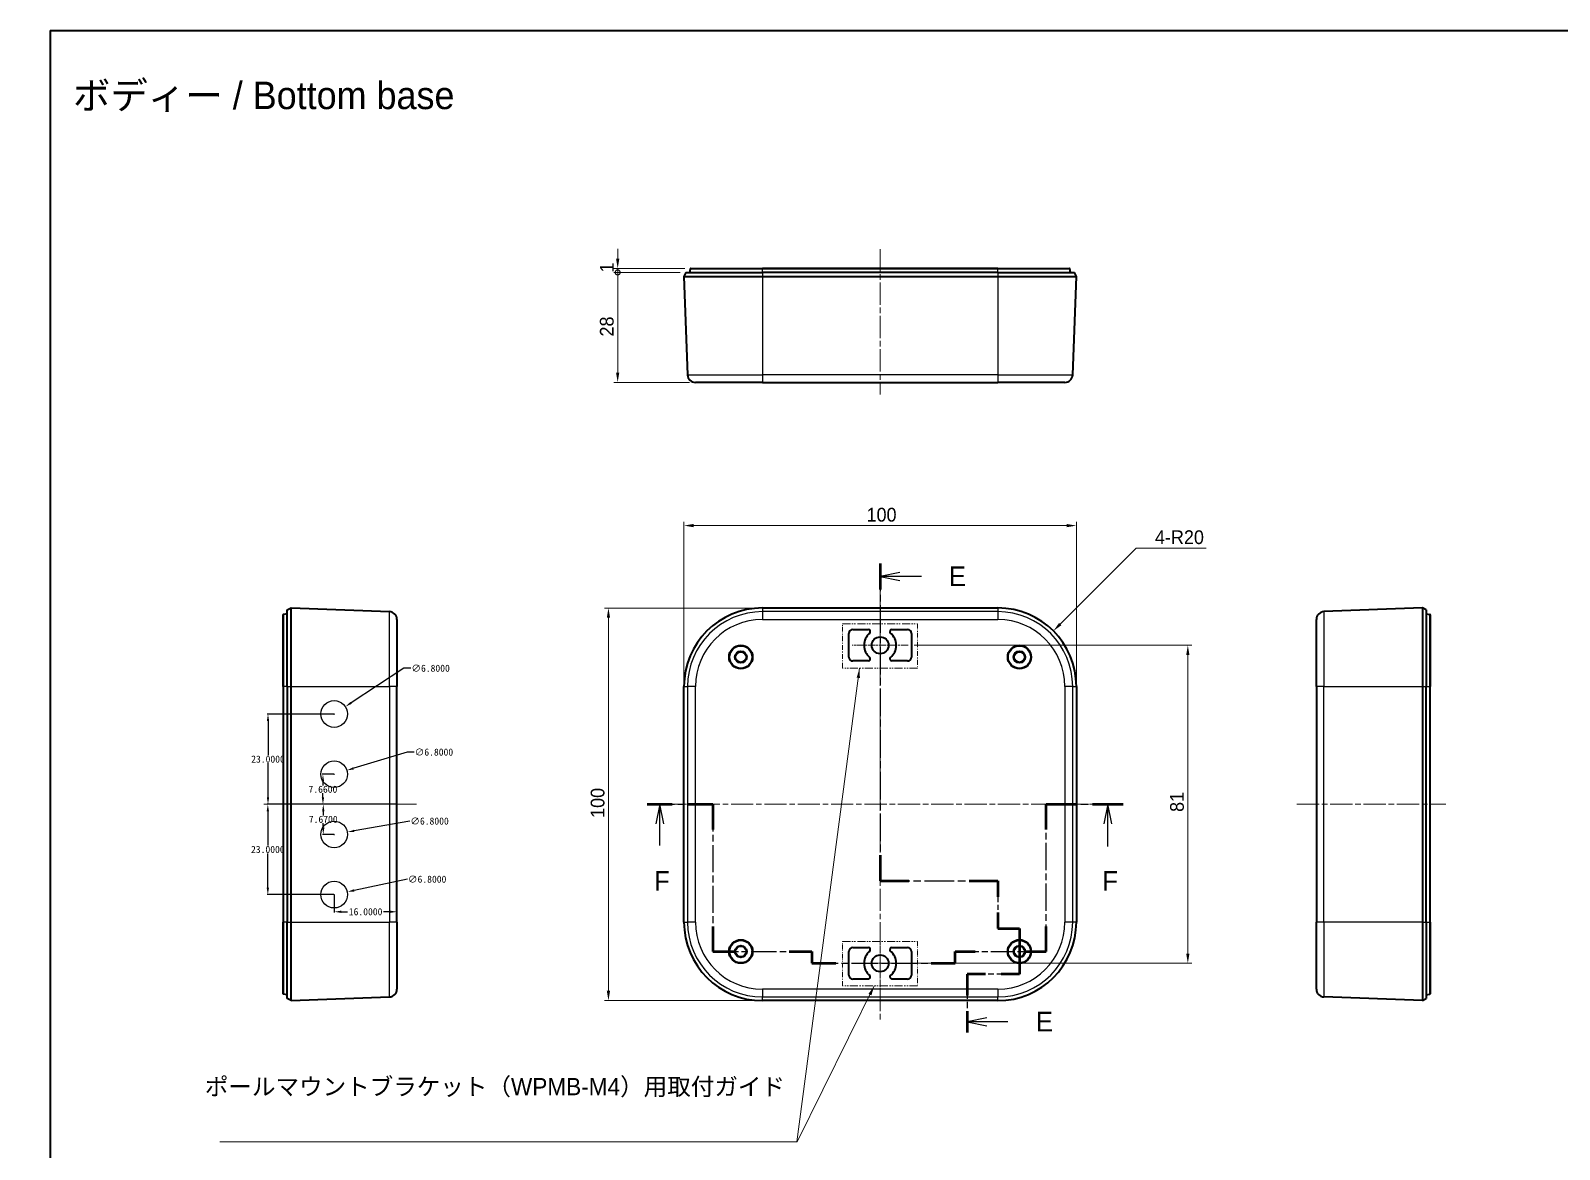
# Model space of a CAD drawing. Header units: millimetres. Extents: x -225 to 2542, y -269 to 293.
# Drawn here: x 1755.4 to 2145, y 7.7 to 292.7 of the extents above; entities that cross this region are included whole.
import ezdxf

# ---------------------------------------------------------------- set-up
doc = ezdxf.new("R2010")
doc.units = ezdxf.units.MM
doc.linetypes.add('CHAIN', pattern=[0.3543, 0.2362, -0.0295, 0.0591, -0.0295])
doc.linetypes.add('DASH_DOUBLE_DOT', pattern=[0.4398, 0.24, -0.06, 0.0098, -0.06, 0.01, -0.06])
doc.layers.get('Defpoints').update_dxf_attribs({"lineweight": 25})
for name, color, linetype, lineweight in [('Border (ISO)', 7, 'Continuous', 35), ('Center Mark (ISO)', 131, 'Continuous', 18), ('Centerline (ISO)', 131, 'Continuous', 18), ('Dimension (ISO)', 7, 'Continuous', 18), ('Section Line (ISO)', 7, 'CHAIN', 25), ('Sketch Geometry (ISO)', 7, 'Continuous', 18), ('Symbol (ISO)', 7, 'Continuous', 18), ('Visible (ISO)', 7, 'Continuous', 35), ('Visible Narrow (ISO)', 7, 'Continuous', 25)]:
    doc.layers.add(name, color=color, linetype=linetype, lineweight=lineweight)
doc.styles.add('Note Text (TK)', font='MS PGothic.ttf')
doc.dimstyles.new('Default - Method 1b (TK)', dxfattribs={"dimtxt": 2.5, "dimasz": 2.5, "dimexe": 1, "dimexo": 1.5, "dimgap": 1, "dimtad": 1, "dimtoh": 1, "dimrnd": 1e-08, "dimdsep": 46, "dimtxsty": 'Note Text (TK)', "dimcen": 0.09, "dimdle": 5, "dimclrd": 100, "dimclre": 100, "dimclrt": 7, "dimadec": 1, "dimazin": 1, "dimtfac": 1, "dimtmove": 0, "dimatfit": 3, "dimfxl": 1, "dimtolj": 1, "dimlwd": -1, "dimlwe": -1, "dimarcsym": 0})
doc.dimstyles.new('Default - Method 1b (TK)$7', dxfattribs={"dimtxt": 2.5, "dimasz": 2.5, "dimexe": 1, "dimexo": 1.5, "dimgap": 1, "dimtad": 1, "dimtoh": 1, "dimrnd": 1e-08, "dimdsep": 46, "dimtxsty": 'Note Text (TK)', "dimcen": 0.09, "dimdle": 5, "dimclrd": 100, "dimclre": 100, "dimclrt": 7, "dimadec": 1, "dimazin": 1, "dimtfac": 1, "dimtmove": 0, "dimatfit": 3, "dimfxl": 1, "dimtolj": 1, "dimlwd": -1, "dimlwe": -1, "dimarcsym": 0})
doc.dimstyles.get("Standard").update_dxf_attribs({"dimtxt": 0.18, "dimasz": 0.18, "dimexe": 0.18, "dimexo": 0.0625, "dimgap": 0.09, "dimtad": 0, "dimtih": 1, "dimtoh": 1, "dimdec": 4, "dimzin": 0, "dimdsep": 46, "dimtxsty": 'Standard', "dimcen": 0.09, "dimadec": 0, "dimazin": 0, "dimtfac": 1, "dimtdec": 4, "dimtofl": 0, "dimtmove": 0, "dimatfit": 3, "dimfxl": 1, "dimtolj": 1, "dimtzin": 0, "dimarcsym": 0})
doc.dimstyles.new('Standard$0', dxfattribs={"dimtxt": 0.18, "dimasz": 0.18, "dimexe": 0.18, "dimexo": 0.0625, "dimgap": 0.09, "dimtad": 0, "dimtih": 1, "dimtoh": 1, "dimdec": 4, "dimzin": 0, "dimdsep": 46, "dimtxsty": 'Standard', "dimcen": 0.09, "dimadec": 0, "dimazin": 0, "dimtfac": 1, "dimtdec": 4, "dimtofl": 0, "dimtmove": 0, "dimatfit": 3, "dimfxl": 1, "dimtolj": 1, "dimtzin": 0, "dimarcsym": 0})

# ---------------------------------------------------------------- blocks, each defined once
blk = doc.blocks.new('図面枠 tk図枠')
at = {"layer": 'Border (ISO)'}
for q in [(405.5, 289), (14.5, 8)]:
    blk.add_line((14.5, 289), q, dxfattribs=at)
blk = doc.blocks.new('2dTransSection4')
at = {"layer": 'Section Line (ISO)', "linetype": 'CHAIN', "ltscale": 14.971828}
blk.add_line((120.25, 221.14), (120.25, 180.71), dxfattribs=at)
at = {"layer": 'Section Line (ISO)', "linetype": 'Continuous', "lineweight": 50}
for p, q in [((120.25, 221.14), (120.25, 217.84)), ((120.25, 184.01), (120.25, 180.71)), ((120.25, 180.71), (123.92, 180.71)), ((131.59, 180.71), (135.25, 180.71)), ((135.25, 180.71), (135.25, 178.67)), ((135.25, 176.67), (135.25, 174.64)), ((135.25, 174.64), (138, 174.64)), ((138, 174.64), (138, 168.85)), ((133.66, 168.85), (131.33, 168.85)), ((131.33, 168.85), (131.33, 166.13)), ((138, 168.85), (135.66, 168.85)), ((131.33, 164.13), (131.33, 161.41))]:
    blk.add_line(p, q, dxfattribs=at)
at = {"layer": 'Section Line (ISO)', "linetype": 'Continuous'}
for p, q in [((122.75, 219.99), (120.25, 219.49)), ((122.75, 219.49), (120.25, 219.49)), ((120.25, 219.49), (122.75, 218.99)), ((125.52, 219.49), (122.75, 219.49)), ((133.83, 163.27), (131.33, 162.77)), ((133.83, 162.77), (131.33, 162.77)), ((131.33, 162.77), (133.83, 162.27)), ((136.51, 162.77), (133.83, 162.77))]:
    blk.add_line(p, q, dxfattribs=at)
at = {"layer": 'Section Line (ISO)', "linetype": 'CHAIN', "ltscale": 15.993979}
blk.add_line((120.25, 180.71), (135.25, 180.71), dxfattribs=at)
at = {"layer": 'Section Line (ISO)', "linetype": 'CHAIN', "ltscale": 11.388453}
blk.add_line((135.25, 180.71), (135.25, 174.64), dxfattribs=at)
at = {"layer": 'Section Line (ISO)', "linetype": 'CHAIN', "ltscale": 3.05572}
blk.add_line((135.25, 174.64), (138, 174.64), dxfattribs=at)
at = {"layer": 'Section Line (ISO)', "linetype": 'CHAIN', "ltscale": 6.431056}
blk.add_line((138, 174.64), (138, 168.85), dxfattribs=at)
at = {"layer": 'Section Line (ISO)', "linetype": 'CHAIN', "ltscale": 12.242434}
blk.add_line((138, 168.85), (131.33, 168.85), dxfattribs=at)
at = {"layer": 'Section Line (ISO)', "linetype": 'CHAIN', "ltscale": 13.326556}
blk.add_line((131.33, 168.85), (131.33, 161.41), dxfattribs=at)
at = {"layer": 'Section Line (ISO)', "char_height": 2.5, "attachment_point": 7, "style": 'Note Text (TK)'}
for insert in [(129.02, 218.26), (140.1, 161.54)]:
    blk.add_mtext('E', dxfattribs=dict(at, insert=insert))
blk = doc.blocks.new('2dTransSection5')
at = {"layer": 'Section Line (ISO)', "linetype": 'CHAIN', "ltscale": 14.654534}
blk.add_line((90.57, 190.47), (98.95, 190.47), dxfattribs=at)
at = {"layer": 'Section Line (ISO)', "linetype": 'Continuous', "lineweight": 50}
for p, q in [((90.57, 190.47), (93.76, 190.47)), ((95.76, 190.47), (98.95, 190.47)), ((98.95, 190.47), (98.95, 187.28)), ((141.4, 187.28), (141.4, 190.47)), ((141.4, 190.47), (145.31, 190.47)), ((147.31, 190.47), (151.22, 190.47)), ((98.95, 174.91), (98.95, 171.72)), ((141.4, 171.72), (141.4, 174.91)), ((98.95, 171.72), (101.82, 171.72)), ((108.68, 171.72), (111.54, 171.72)), ((111.54, 171.72), (111.54, 170.22)), ((129.82, 170.22), (129.82, 171.72)), ((129.82, 171.72), (132.35, 171.72)), ((138.87, 171.72), (141.4, 171.72)), ((111.54, 170.22), (114.61, 170.22)), ((126.75, 170.22), (129.82, 170.22))]:
    blk.add_line(p, q, dxfattribs=at)
at = {"layer": 'Section Line (ISO)', "linetype": 'Continuous'}
for p, q in [((92.17, 190.47), (91.67, 187.97)), ((92.17, 187.97), (92.17, 190.47)), ((92.67, 187.97), (92.17, 190.47)), ((149.27, 190.47), (148.77, 187.97)), ((149.27, 187.97), (149.27, 190.47)), ((149.77, 187.97), (149.27, 190.47)), ((92.17, 185.22), (92.17, 187.97)), ((149.27, 185.1), (149.27, 187.97))]:
    blk.add_line(p, q, dxfattribs=at)
at = {"layer": 'Section Line (ISO)', "linetype": 'CHAIN', "ltscale": 14.641546}
for p, q in [((98.95, 190.47), (98.95, 171.72)), ((141.4, 171.72), (141.4, 190.47))]:
    blk.add_line(p, q, dxfattribs=at)
at = {"layer": 'Section Line (ISO)', "linetype": 'CHAIN', "ltscale": 16.678524}
blk.add_line((141.4, 190.47), (151.22, 190.47), dxfattribs=at)
at = {"layer": 'Section Line (ISO)', "linetype": 'CHAIN', "ltscale": 13.722349}
blk.add_line((98.95, 171.72), (111.54, 171.72), dxfattribs=at)
at = {"layer": 'Section Line (ISO)', "linetype": 'CHAIN', "ltscale": 1.666711}
for p, q in [((111.54, 171.72), (111.54, 170.22)), ((129.82, 170.22), (129.82, 171.72))]:
    blk.add_line(p, q, dxfattribs=at)
at = {"layer": 'Section Line (ISO)', "linetype": 'CHAIN', "ltscale": 12.778747}
blk.add_line((129.82, 171.72), (141.4, 171.72), dxfattribs=at)
at = {"layer": 'Section Line (ISO)', "linetype": 'CHAIN', "ltscale": 14.309688}
blk.add_line((111.54, 170.22), (129.82, 170.22), dxfattribs=at)
at = {"layer": 'Section Line (ISO)', "char_height": 2.5, "attachment_point": 7, "style": 'Note Text (TK)'}
for insert in [(91.45, 179.47), (148.55, 179.47)]:
    blk.add_mtext('F', dxfattribs=dict(at, insert=insert))
blk = doc.blocks.new('*D70')
at = {"layer": 'Defpoints', "color": 0, "transparency": 16777216}
for p in [(1941.91, 145.63), (1902.67, 45.63), (1941.91, 45.63)]:
    blk.add_point(p, dxfattribs=at)
at = {"layer": 'Dimension (ISO)', "color": 100, "transparency": 16777216}
for p, q in [((1940.41, 145.63), (1901.67, 145.63)), ((1902.67, 143.13), (1902.67, 48.13)), ((1940.41, 45.63), (1901.67, 45.63))]:
    blk.add_line(p, q, dxfattribs=at)
for points in [[(1902.25, 143.13), (1903.09, 143.13), (1902.67, 145.63)], [(1902.25, 48.13), (1903.09, 48.13), (1902.67, 45.63)]]:
    blk.add_solid(points, dxfattribs=at)
at = {"layer": 'Dimension (ISO)', "color": 7, "transparency": 16777216, "insert": (1899.92, 92.17), "char_height": 3.5, "attachment_point": 4, "rotation": 90, "style": 'Note Text (TK)'}
blk.add_mtext('\\A1;100', dxfattribs=at)
blk = doc.blocks.new('_DotSmall')
at = {"color": 0, "linetype": 'ByBlock', "const_width": 0.5}
blk.add_lwpolyline([(-0.0625, 0, 1), (0.0625, 0, 1)], format="xyb", close=True, dxfattribs=at)
blk = doc.blocks.new('*D71')
at = {"layer": 'Defpoints', "color": 0, "transparency": 16777216}
for p in [(1905.02, 231.1), (1922.41, 231.1), (1924.83, 203.1)]:
    blk.add_point(p, dxfattribs=at)
at = {"layer": 'Dimension (ISO)', "color": 100, "transparency": 16777216}
for p, q in [((1920.91, 231.1), (1904.02, 231.1)), ((1905.02, 205.6), (1905.02, 231.1)), ((1923.33, 203.1), (1904.02, 203.1))]:
    blk.add_line(p, q, dxfattribs=at)
blk.add_solid([(1904.61, 205.6), (1905.44, 205.6), (1905.02, 203.1)], dxfattribs=at)
at = {"layer": 'Dimension (ISO)', "color": 100, "transparency": 16777216, "xscale": 2.5, "yscale": 2.5, "zscale": 2.5, "rotation": 90}
blk.add_blockref('_DotSmall', (1905.02, 231.1), dxfattribs=at)
at = {"layer": 'Dimension (ISO)', "color": 7, "transparency": 16777216, "insert": (1902.27, 214.78), "char_height": 3.5, "attachment_point": 4, "rotation": 90, "style": 'Note Text (TK)'}
blk.add_mtext('\\A1;28', dxfattribs=at)
blk = doc.blocks.new('*D72')
at = {"layer": 'Defpoints', "color": 0, "transparency": 16777216}
for p in [(1905.02, 232.1), (1922.41, 231.1), (1923.67, 232.1)]:
    blk.add_point(p, dxfattribs=at)
at = {"layer": 'Dimension (ISO)', "color": 100, "transparency": 16777216}
for p, q in [((1905.02, 234.6), (1905.02, 237.1)), ((1922.17, 232.1), (1904.02, 232.1)), ((1920.91, 231.1), (1904.02, 231.1)), ((1905.02, 231.1), (1905.02, 232.1)), ((1905.02, 231.1), (1905.02, 228.6))]:
    blk.add_line(p, q, dxfattribs=at)
blk.add_solid([(1904.61, 234.6), (1905.44, 234.6), (1905.02, 232.1)], dxfattribs=at)
at = {"layer": 'Dimension (ISO)', "color": 100, "transparency": 16777216, "xscale": 2.5, "yscale": 2.5, "zscale": 2.5, "rotation": 90}
blk.add_blockref('_DotSmall', (1905.02, 231.1), dxfattribs=at)
at = {"layer": 'Dimension (ISO)', "color": 7, "transparency": 16777216, "insert": (1902.27, 231.07), "char_height": 3.5, "attachment_point": 4, "rotation": 90, "style": 'Note Text (TK)'}
blk.add_mtext('\\A1;1', dxfattribs=at)
blk = doc.blocks.new('*D75')
at = {"layer": 'Defpoints', "color": 0, "transparency": 16777216}
for p in [(1979.06, 136.13), (1979.06, 55.13), (2050.32, 55.13)]:
    blk.add_point(p, dxfattribs=at)
at = {"layer": 'Dimension (ISO)', "color": 100, "transparency": 16777216}
for p, q in [((1980.56, 136.13), (2051.32, 136.13)), ((2050.32, 133.63), (2050.32, 57.63)), ((1980.56, 55.13), (2051.32, 55.13))]:
    blk.add_line(p, q, dxfattribs=at)
for points in [[(2049.91, 133.63), (2050.74, 133.63), (2050.32, 136.13)], [(2049.91, 57.63), (2050.74, 57.63), (2050.32, 55.13)]]:
    blk.add_solid(points, dxfattribs=at)
at = {"layer": 'Dimension (ISO)', "color": 7, "transparency": 16777216, "insert": (2047.57, 93.69), "char_height": 3.5, "attachment_point": 4, "rotation": 90, "style": 'Note Text (TK)'}
blk.add_mtext('\\A1;81', dxfattribs=at)
blk = doc.blocks.new('*D76')
at = {"layer": 'Defpoints', "color": 0, "transparency": 16777216}
for p in [(2021.91, 166.62), (1921.91, 125.63), (2021.91, 125.63)]:
    blk.add_point(p, dxfattribs=at)
at = {"layer": 'Dimension (ISO)', "color": 100, "transparency": 16777216}
for p, q in [((1921.91, 127.13), (1921.91, 167.62)), ((2021.91, 127.13), (2021.91, 167.62)), ((1924.41, 166.62), (2019.41, 166.62))]:
    blk.add_line(p, q, dxfattribs=at)
for points in [[(1924.41, 167.04), (1924.41, 166.2), (1921.91, 166.62)], [(2019.41, 167.04), (2019.41, 166.2), (2021.91, 166.62)]]:
    blk.add_solid(points, dxfattribs=at)
at = {"layer": 'Dimension (ISO)', "color": 7, "transparency": 16777216, "insert": (1968.45, 169.37), "char_height": 3.5, "attachment_point": 4, "style": 'Note Text (TK)'}
blk.add_mtext('\\A1;100', dxfattribs=at)
blk = doc.blocks.new('*D106')
at = {"layer": 'Defpoints', "color": 0, "transparency": 16777216}
for p in [(2016.05, 139.78), (2001.91, 125.63)]:
    blk.add_point(p, dxfattribs=at)
at = {"layer": 'Dimension (ISO)', "color": 100, "transparency": 16777216}
for p, q in [((2037.16, 160.89), (2017.82, 141.54)), ((2054.96, 160.89), (2037.16, 160.89))]:
    blk.add_line(p, q, dxfattribs=at)
blk.add_solid([(2017.52, 141.84), (2018.11, 141.25), (2016.05, 139.78)], dxfattribs=at)
at = {"layer": 'Dimension (ISO)', "color": 7, "transparency": 16777216, "insert": (2041.95, 163.64), "char_height": 3.5, "attachment_point": 4, "style": 'Note Text (TK)'}
blk.add_mtext('\\A1;4-R20', dxfattribs=at)
blk = doc.blocks.new('*D124')
at = {"color": 0, "linetype": 'ByBlock', "lineweight": -2, "transparency": 16777216}
for p, q in [((1850.51, 130.28), (1837.12, 121.49)), ((1852.31, 130.28), (1850.51, 130.28)), ((1225.57, 81.18), (1230.27, 81.18)), ((1230.09, 79.38), (1230.09, 78.42)), ((1230.09, 75.48), (1230.09, 76.44)), ((1225.57, 73.68), (1230.27, 73.68))]:
    blk.add_line(p, q, dxfattribs=at)
at = {"color": 0, "lineweight": -2, "transparency": 16777216}
for p, q in [((1832.69, 118.63), (1832.87, 118.63)), ((1832.78, 118.54), (1832.78, 118.72))]:
    blk.add_line(p, q, dxfattribs=at)
at = {"color": 0, "transparency": 16777216}
for points in [[(1836.96, 121.74), (1837.29, 121.24), (1835.62, 120.5)], [(1229.79, 79.38), (1230.39, 79.38), (1230.09, 81.18)], [(1229.79, 75.48), (1230.39, 75.48), (1230.09, 73.68)]]:
    blk.add_solid(points, dxfattribs=at)
at = {"layer": 'Defpoints', "color": 0, "transparency": 16777216}
for p in [(1835.62, 120.5), (1829.93, 116.77), (1225.51, 81.18), (1225.51, 73.68), (1230.09, 73.68)]:
    blk.add_point(p, dxfattribs=at)
at = {"color": 0, "transparency": 16777216, "char_height": 1.8, "attachment_point": 5}
for s, insert in [('\\A1;∅6.8000', (1857.35, 130.28)), ('\\A1;7.5000', (1230.09, 77.43))]:
    blk.add_mtext(s, dxfattribs=dict(at, insert=insert))
blk = doc.blocks.new('*D125')
at = {"color": 0, "linetype": 'ByBlock', "lineweight": -2, "transparency": 16777216}
for p, q in [((1851.36, 108.92), (1837.75, 104.8)), ((1853.16, 108.92), (1851.36, 108.92)), ((1200.51, 77.37), (1200.51, 70.74)), ((1218.01, 77.37), (1218.01, 70.74)), ((1202.31, 70.92), (1204.52, 70.92)), ((1216.21, 70.92), (1214, 70.92))]:
    blk.add_line(p, q, dxfattribs=at)
at = {"color": 0, "lineweight": -2, "transparency": 16777216}
for p, q in [((1832.69, 103.29), (1832.87, 103.29)), ((1832.78, 103.2), (1832.78, 103.38))]:
    blk.add_line(p, q, dxfattribs=at)
at = {"color": 0, "transparency": 16777216}
for points in [[(1837.67, 105.09), (1837.84, 104.52), (1836.03, 104.28)], [(1202.31, 71.22), (1202.31, 70.62), (1200.51, 70.92)], [(1216.21, 71.22), (1216.21, 70.62), (1218.01, 70.92)]]:
    blk.add_solid(points, dxfattribs=at)
at = {"layer": 'Defpoints', "color": 0, "transparency": 16777216}
for p in [(1829.52, 102.31), (1836.03, 104.28), (1200.51, 77.43), (1218.01, 77.43), (1200.51, 70.92)]:
    blk.add_point(p, dxfattribs=at)
at = {"color": 0, "transparency": 16777216, "char_height": 1.8, "attachment_point": 5}
for s, insert in [('\\A1;∅6.8000', (1858.2, 108.92)), ('\\A1;17.5000', (1209.26, 70.92))]:
    blk.add_mtext(s, dxfattribs=dict(at, insert=insert))
blk = doc.blocks.new('*D126')
at = {"color": 0, "linetype": 'ByBlock', "lineweight": -2, "transparency": 16777216}
blk.add_line((1852.04, 91.35), (1837.9, 88.86), dxfattribs=at)
at = {"color": 0, "lineweight": -2, "transparency": 16777216}
for p, q in [((1832.69, 87.96), (1832.87, 87.96)), ((1832.78, 87.87), (1832.78, 88.05))]:
    blk.add_line(p, q, dxfattribs=at)
at = {"color": 0, "transparency": 16777216}
blk.add_solid([(1837.85, 89.16), (1837.95, 88.57), (1836.13, 88.55)], dxfattribs=at)
at = {"layer": 'Defpoints', "color": 0, "transparency": 16777216}
for p in [(1829.43, 87.38), (1836.13, 88.55)]:
    blk.add_point(p, dxfattribs=at)
at = {"color": 0, "transparency": 16777216, "insert": (1857.08, 91.35), "char_height": 1.8, "attachment_point": 5}
blk.add_mtext('\\A1;∅6.8000', dxfattribs=at)
blk = doc.blocks.new('*D127')
at = {"color": 0, "linetype": 'ByBlock', "lineweight": -2, "transparency": 16777216}
blk.add_line((1851.43, 76.55), (1837.87, 73.7), dxfattribs=at)
at = {"color": 0, "lineweight": -2, "transparency": 16777216}
for p, q in [((1832.69, 72.63), (1832.87, 72.63)), ((1832.78, 72.54), (1832.78, 72.72))]:
    blk.add_line(p, q, dxfattribs=at)
at = {"color": 0, "transparency": 16777216}
blk.add_solid([(1837.8, 74), (1837.93, 73.41), (1836.1, 73.33)], dxfattribs=at)
at = {"layer": 'Defpoints', "color": 0, "transparency": 16777216}
for p in [(1829.45, 71.94), (1836.1, 73.33)]:
    blk.add_point(p, dxfattribs=at)
at = {"color": 0, "transparency": 16777216, "insert": (1856.47, 76.55), "char_height": 1.8, "attachment_point": 5}
blk.add_mtext('\\A1;∅6.8000', dxfattribs=at)
blk = doc.blocks.new('*D128')
at = {"color": 0, "linetype": 'ByBlock', "lineweight": -2, "transparency": 16777216}
for p, q in [((1832.71, 95.63), (1829.81, 95.63)), ((1829.99, 93.83), (1829.99, 92.79)), ((1829.99, 89.76), (1829.99, 90.81)), ((1832.8, 87.96), (1829.81, 87.96))]:
    blk.add_line(p, q, dxfattribs=at)
at = {"color": 0, "transparency": 16777216}
for points in [[(1829.69, 93.83), (1830.29, 93.83), (1829.99, 95.63)], [(1829.69, 89.76), (1830.29, 89.76), (1829.99, 87.96)]]:
    blk.add_solid(points, dxfattribs=at)
at = {"layer": 'Defpoints', "color": 0, "transparency": 16777216}
for p in [(1829.99, 95.63), (1832.78, 95.63), (1832.87, 87.96)]:
    blk.add_point(p, dxfattribs=at)
at = {"color": 0, "transparency": 16777216, "insert": (1829.99, 91.8), "char_height": 1.8, "attachment_point": 5}
blk.add_mtext('\\A1;7.6700', dxfattribs=at)
blk = doc.blocks.new('*D129')
at = {"color": 0, "linetype": 'ByBlock', "lineweight": -2, "transparency": 16777216}
for p, q in [((1832.71, 103.29), (1829.73, 103.29)), ((1829.91, 101.49), (1829.91, 100.45)), ((1829.91, 97.43), (1829.91, 98.47)), ((1832.71, 95.63), (1829.73, 95.63))]:
    blk.add_line(p, q, dxfattribs=at)
at = {"color": 0, "transparency": 16777216}
for points in [[(1829.61, 101.49), (1830.21, 101.49), (1829.91, 103.29)], [(1829.61, 97.43), (1830.21, 97.43), (1829.91, 95.63)]]:
    blk.add_solid(points, dxfattribs=at)
at = {"layer": 'Defpoints', "color": 0, "transparency": 16777216}
for p in [(1832.78, 103.29), (1829.91, 95.63), (1832.78, 95.63)]:
    blk.add_point(p, dxfattribs=at)
at = {"color": 0, "transparency": 16777216, "insert": (1829.91, 99.46), "char_height": 1.8, "attachment_point": 5}
blk.add_mtext('\\A1;7.6600', dxfattribs=at)
blk = doc.blocks.new('*D130')
at = {"color": 0, "linetype": 'ByBlock', "lineweight": -2, "transparency": 16777216}
for p, q in [((1832.71, 118.63), (1815.73, 118.63)), ((1815.91, 116.83), (1815.91, 108.12)), ((1815.91, 97.43), (1815.91, 106.14)), ((1832.71, 95.63), (1815.73, 95.63))]:
    blk.add_line(p, q, dxfattribs=at)
at = {"color": 0, "transparency": 16777216}
for points in [[(1815.61, 116.83), (1816.21, 116.83), (1815.91, 118.63)], [(1815.61, 97.43), (1816.21, 97.43), (1815.91, 95.63)]]:
    blk.add_solid(points, dxfattribs=at)
at = {"layer": 'Defpoints', "color": 0, "transparency": 16777216}
for p in [(1832.78, 118.63), (1815.91, 95.63), (1832.78, 95.63)]:
    blk.add_point(p, dxfattribs=at)
at = {"color": 0, "transparency": 16777216, "insert": (1815.91, 107.13), "char_height": 1.8, "attachment_point": 5}
blk.add_mtext('\\A1;23.0000', dxfattribs=at)
blk = doc.blocks.new('*D131')
at = {"color": 0, "linetype": 'ByBlock', "lineweight": -2, "transparency": 16777216}
for p, q in [((1832.71, 95.63), (1815.69, 95.63)), ((1815.87, 93.83), (1815.87, 85.12)), ((1815.87, 74.43), (1815.87, 83.14)), ((1832.71, 72.63), (1815.69, 72.63))]:
    blk.add_line(p, q, dxfattribs=at)
at = {"color": 0, "transparency": 16777216}
for points in [[(1815.57, 93.83), (1816.17, 93.83), (1815.87, 95.63)], [(1815.57, 74.43), (1816.17, 74.43), (1815.87, 72.63)]]:
    blk.add_solid(points, dxfattribs=at)
at = {"layer": 'Defpoints', "color": 0, "transparency": 16777216}
for p in [(1815.87, 95.63), (1832.78, 95.63), (1832.78, 72.63)]:
    blk.add_point(p, dxfattribs=at)
at = {"color": 0, "transparency": 16777216, "insert": (1815.87, 84.13), "char_height": 1.8, "attachment_point": 5}
blk.add_mtext('\\A1;23.0000', dxfattribs=at)
blk = doc.blocks.new('*D132')
at = {"color": 0, "linetype": 'ByBlock', "lineweight": -2, "transparency": 16777216}
for p, q in [((1832.78, 72.57), (1832.78, 68.08)), ((1834.58, 68.26), (1836.19, 68.26)), ((1846.98, 68.26), (1845.37, 68.26)), ((1848.78, 65.7), (1848.78, 68.44))]:
    blk.add_line(p, q, dxfattribs=at)
at = {"color": 0, "transparency": 16777216}
for points in [[(1834.58, 68.56), (1834.58, 67.96), (1832.78, 68.26)], [(1846.98, 68.56), (1846.98, 67.96), (1848.78, 68.26)]]:
    blk.add_solid(points, dxfattribs=at)
at = {"layer": 'Defpoints', "color": 0, "transparency": 16777216}
for p in [(1832.78, 72.63), (1848.78, 68.26), (1848.78, 65.63)]:
    blk.add_point(p, dxfattribs=at)
at = {"color": 0, "transparency": 16777216, "insert": (1840.78, 68.26), "char_height": 1.8, "attachment_point": 5}
blk.add_mtext('\\A1;16.0000', dxfattribs=at)

msp = doc.modelspace()

# ---------------------------------------------------------------- linework, layer by layer
for q in [(1832.7766, 95.63497), (1833.1766, 95.63497)]:
    msp.add_line((1848.7766, 95.63497), q)
for centre in [(1832.7766, 118.63497), (1832.7766, 103.29497), (1832.7766, 87.96497), (1832.7766, 72.63497)]:
    msp.add_circle(centre, 3.4)
at = {"layer": 'Center Mark (ISO)', "linetype": 'CHAIN', "ltscale": 7.945033}
for p, q in [((1971.90736, 143.28497), (1971.90736, 128.98497)), ((1979.05736, 136.13497), (1964.75736, 136.13497)), ((1971.90736, 62.28497), (1971.90736, 47.98497)), ((1979.05736, 55.13497), (1964.75736, 55.13497))]:
    msp.add_line(p, q, dxfattribs=at)
at = {"layer": 'Centerline (ISO)', "linetype": 'CHAIN', "ltscale": 23.990969}
for p, q in [((1971.90736, 237.01805), (1971.90736, 200.02666)), ((1971.90736, 150.63497), (1971.90736, 40.63497)), ((1853.7766, 95.63497), (1814.85924, 95.63497)), ((1916.90736, 95.63497), (2026.90736, 95.63497)), ((2078.08171, 95.63497), (2116.08171, 95.63497))]:
    msp.add_line(p, q, dxfattribs=at)
at = {"layer": 'Sketch Geometry (ISO)', "color": 1, "linetype": 'DASH_DOUBLE_DOT', "lineweight": 18, "ltscale": 8.559276}
for p, q in [((1962.30095, 141.60855), (1981.42417, 141.60855)), ((1981.42417, 130.34182), (1962.30095, 130.34182)), ((1962.30095, 60.67887), (1981.42417, 60.67887)), ((1981.42417, 49.41214), (1962.30095, 49.41214))]:
    msp.add_line(p, q, dxfattribs=at)
at = {"layer": 'Sketch Geometry (ISO)', "color": 1, "linetype": 'DASH_DOUBLE_DOT', "lineweight": 18, "ltscale": 5.042782}
for p, q in [((1962.30095, 130.34182), (1962.30095, 141.60855)), ((1981.42417, 141.60855), (1981.42417, 130.34182)), ((1962.30095, 49.41214), (1962.30095, 60.67887)), ((1981.42417, 60.67887), (1981.42417, 49.41214))]:
    msp.add_line(p, q, dxfattribs=at)
at = {"layer": 'Visible (ISO)'}
for p, q in [((1922.40736, 231.10069), (1921.90736, 230.10069)), ((1921.90736, 230.10069), (1922.83603, 205.02666)), ((1921.90736, 230.10069), (1941.90736, 230.10069)), ((1922.40736, 231.10069), (1941.90736, 231.10069)), ((1923.40736, 231.10069), (1923.56912, 232.01805)), ((1923.6676, 232.10069), (1941.90736, 232.10069)), ((2001.90736, 232.10069), (1941.90736, 232.10069)), ((2001.90736, 231.10069), (1941.90736, 231.10069)), ((1941.90736, 230.10069), (2001.90736, 230.10069)), ((2001.90736, 232.10069), (2020.14713, 232.10069)), ((2001.90736, 231.10069), (2021.40736, 231.10069)), ((2001.90736, 230.10069), (2021.90736, 230.10069)), ((2020.40736, 231.10069), (2020.24561, 232.01805)), ((2020.9787, 205.02666), (2021.90736, 230.10069)), ((2021.90736, 230.10069), (2021.40736, 231.10069)), ((1941.90736, 203.10069), (1924.83466, 203.10069)), ((1941.90736, 203.10069), (2001.90736, 203.10069)), ((2018.98007, 203.10069), (2001.90736, 203.10069)), ((1820.7766, 145.13497), (1821.7766, 145.63497)), ((1820.7766, 125.63497), (1820.7766, 145.13497)), ((1821.7766, 145.63497), (1846.85063, 144.70631)), ((1821.7766, 125.63497), (1821.7766, 145.63497)), ((1941.90736, 145.63497), (2001.90736, 145.63497)), ((2110.08171, 145.63497), (2085.00769, 144.70631)), ((2110.08171, 145.63497), (2110.08171, 125.63497)), ((2111.08171, 145.13497), (2110.08171, 145.63497)), ((2111.08171, 145.13497), (2111.08171, 125.63497)), ((1819.7766, 125.63497), (1819.7766, 143.87474)), ((1820.7766, 144.13497), (1819.85924, 143.97322)), ((1848.7766, 142.70768), (1848.7766, 125.63497)), ((2083.08171, 125.63497), (2083.08171, 142.70768)), ((2111.08171, 144.13497), (2111.99907, 143.97322)), ((2112.08171, 143.87474), (2112.08171, 125.63497)), ((1963.90736, 133.13497), (1963.90736, 139.13497)), ((1964.90736, 140.13497), (1968.9224, 140.13497)), ((1974.89233, 140.13497), (1978.90736, 140.13497)), ((1979.90736, 139.13497), (1979.90736, 133.13497)), ((1968.9224, 132.13497), (1964.90736, 132.13497)), ((1978.90736, 132.13497), (1974.89233, 132.13497)), ((1819.7766, 125.63497), (1819.7766, 65.63497)), ((1820.7766, 125.63497), (1820.7766, 65.63497)), ((1821.7766, 65.63497), (1821.7766, 125.63497)), ((1848.7766, 65.63497), (1848.7766, 125.63497)), ((1921.90736, 65.63497), (1921.90736, 125.63497)), ((2021.90736, 125.63497), (2021.90736, 65.63497)), ((2083.08171, 125.63497), (2083.08171, 65.63497)), ((2110.08171, 125.63497), (2110.08171, 65.63497)), ((2111.08171, 65.63497), (2111.08171, 125.63497)), ((2112.08171, 65.63497), (2112.08171, 125.63497)), ((1819.7766, 47.39521), (1819.7766, 65.63497)), ((1820.7766, 46.13497), (1820.7766, 65.63497)), ((1821.7766, 45.63497), (1821.7766, 65.63497)), ((1848.7766, 65.63497), (1848.7766, 48.56227)), ((2083.08171, 48.56227), (2083.08171, 65.63497)), ((2110.08171, 65.63497), (2110.08171, 45.63497)), ((2111.08171, 65.63497), (2111.08171, 46.13497)), ((2112.08171, 65.63497), (2112.08171, 47.39521)), ((1964.90736, 59.13497), (1968.9224, 59.13497)), ((1974.89233, 59.13497), (1978.90736, 59.13497)), ((1963.90736, 52.13497), (1963.90736, 58.13497)), ((1979.90736, 58.13497), (1979.90736, 52.13497)), ((1968.9224, 51.13497), (1964.90736, 51.13497)), ((1978.90736, 51.13497), (1974.89233, 51.13497)), ((1820.7766, 47.13497), (1819.85924, 47.29673)), ((2111.08171, 47.13497), (2111.99907, 47.29673)), ((1821.7766, 45.63497), (1820.7766, 46.13497)), ((1821.7766, 45.63497), (1846.85063, 46.56364)), ((2001.90736, 45.63497), (1941.90736, 45.63497)), ((2110.08171, 45.63497), (2085.00769, 46.56364)), ((2110.08171, 45.63497), (2111.08171, 46.13497))]:
    msp.add_line(p, q, dxfattribs=at)
for centre, radius in [((1971.90736, 136.13497), 2.15), ((1936.40736, 133.13497), 3), ((1936.40736, 133.13497), 2.9), ((1936.40736, 133.13497), 1.5), ((1936.40736, 133.13497), 1.35), ((2007.40736, 133.13497), 3), ((2007.40736, 133.13497), 2.9), ((2007.40736, 133.13497), 1.5), ((2007.40736, 133.13497), 1.35), ((1936.40736, 58.13497), 3), ((1936.40736, 58.13497), 2.9), ((1936.40736, 58.13497), 1.5), ((1936.40736, 58.13497), 1.35), ((2007.40736, 58.13497), 3), ((2007.40736, 58.13497), 2.9), ((2007.40736, 58.13497), 1.5), ((2007.40736, 58.13497), 1.35), ((1971.90736, 55.13497), 2.15)]:
    msp.add_circle(centre, radius, dxfattribs=at)
for centre, radius, start, end in [((1923.6676, 232.00069), 0.1, 90, 170), ((2020.14713, 232.00069), 0.1, 10, 90), ((1924.83466, 205.10069), 2, 182.1210964, 270), ((2018.98007, 205.10069), 2, 270, 357.8789036), ((1846.7766, 142.70768), 2, 0, 87.8789036), ((1941.90736, 125.63497), 20, 90, 180), ((2001.90736, 125.63497), 20, 0, 90), ((2085.08171, 142.70768), 2, 92.1210964, 180), ((1819.8766, 143.87474), 0.1, 100, 180), ((2111.98171, 143.87474), 0.1, 0, 80), ((1964.90736, 139.13497), 1, 90, 180), ((1971.90736, 136.13497), 4.1, 130.4590831, 229.5409169), ((1968.9224, 139.63497), 0.5, 310.4590831, 90), ((1974.89233, 139.63497), 0.5, 90, 229.5409169), ((1971.90736, 136.13497), 4.1, 310.4590831, 49.5409169), ((1978.90736, 139.13497), 1, 0, 90), ((1964.90736, 133.13497), 1, 180, 270), ((1968.9224, 132.63497), 0.5, 270, 49.5409169), ((1974.89233, 132.63497), 0.5, 130.4590831, 270), ((1978.90736, 133.13497), 1, 270, 0), ((1941.90736, 65.63497), 20, 180, 270), ((2001.90736, 65.63497), 20, 270, 0), ((1964.90736, 58.13497), 1, 90, 180), ((1968.9224, 58.63497), 0.5, 310.4590831, 90), ((1974.89233, 58.63497), 0.5, 90, 229.5409169), ((1978.90736, 58.13497), 1, 0, 90), ((1971.90736, 55.13497), 4.1, 130.4590831, 229.5409169), ((1971.90736, 55.13497), 4.1, 310.4590831, 49.5409169), ((1964.90736, 52.13497), 1, 180, 270), ((1968.9224, 51.63497), 0.5, 270, 49.5409169), ((1974.89233, 51.63497), 0.5, 130.4590831, 270), ((1978.90736, 52.13497), 1, 270, 0), ((1819.8766, 47.39521), 0.1, 180, 260), ((1846.7766, 48.56227), 2, 272.1210964, 0), ((2085.08171, 48.56227), 2, 180, 267.8789036), ((2111.98171, 47.39521), 0.1, 280, 0)]:
    msp.add_arc(centre, radius, start, end, dxfattribs=at)
at = {"layer": 'Visible Narrow (ISO)'}
for p, q in [((1941.90736, 232.01805), (1923.56912, 232.01805)), ((1941.90736, 232.10069), (1941.90736, 232.01805)), ((1941.90736, 231.10069), (1941.90736, 232.01805)), ((1941.90736, 232.01805), (2001.90736, 232.01805)), ((1941.90736, 231.10069), (1941.90736, 230.10069)), ((1941.90736, 230.10069), (1941.90736, 205.02666)), ((2001.90736, 232.10069), (2001.90736, 232.01805)), ((2001.90736, 231.10069), (2001.90736, 232.01805)), ((2020.24561, 232.01805), (2001.90736, 232.01805)), ((2001.90736, 231.10069), (2001.90736, 230.10069)), ((2001.90736, 230.10069), (2001.90736, 205.02666)), ((1922.83603, 205.02666), (1941.90736, 205.02666)), ((2001.90736, 205.02666), (1941.90736, 205.02666)), ((1941.90736, 205.02666), (1941.90736, 203.10069)), ((2001.90736, 205.02666), (2020.9787, 205.02666)), ((2001.90736, 205.02666), (2001.90736, 203.10069)), ((1846.85063, 125.63497), (1846.85063, 144.70631)), ((1941.90736, 145.63497), (1941.90736, 144.70631)), ((2001.90736, 144.70631), (1941.90736, 144.70631)), ((1941.90736, 144.70631), (1941.90736, 142.70768)), ((2001.90736, 145.63497), (2001.90736, 144.70631)), ((2001.90736, 144.70631), (2001.90736, 142.70768)), ((2085.00769, 144.70631), (2085.00769, 125.63497)), ((1819.85924, 143.97322), (1819.85924, 125.63497)), ((1941.90736, 142.70768), (2001.90736, 142.70768)), ((2111.99907, 125.63497), (2111.99907, 143.97322)), ((1819.85924, 125.63497), (1819.7766, 125.63497)), ((1820.7766, 125.63497), (1819.85924, 125.63497)), ((1819.85924, 65.63497), (1819.85924, 125.63497)), ((1820.7766, 125.63497), (1821.7766, 125.63497)), ((1821.7766, 125.63497), (1846.85063, 125.63497)), ((1846.85063, 125.63497), (1846.85063, 65.63497)), ((1848.7766, 125.63497), (1846.85063, 125.63497)), ((1921.90736, 125.63497), (1922.83603, 125.63497)), ((1922.83603, 125.63497), (1922.83603, 65.63497)), ((1924.83466, 125.63497), (1922.83603, 125.63497)), ((1924.83466, 65.63497), (1924.83466, 125.63497)), ((2018.98007, 125.63497), (2018.98007, 65.63497)), ((2020.9787, 125.63497), (2018.98007, 125.63497)), ((2020.9787, 65.63497), (2020.9787, 125.63497)), ((2020.9787, 125.63497), (2021.90736, 125.63497)), ((2085.00769, 125.63497), (2083.08171, 125.63497)), ((2085.00769, 65.63497), (2085.00769, 125.63497)), ((2085.00769, 125.63497), (2110.08171, 125.63497)), ((2110.08171, 125.63497), (2111.08171, 125.63497)), ((2111.08171, 125.63497), (2111.99907, 125.63497)), ((2111.99907, 125.63497), (2111.99907, 65.63497)), ((2112.08171, 125.63497), (2111.99907, 125.63497)), ((1819.85924, 65.63497), (1819.7766, 65.63497)), ((1820.7766, 65.63497), (1819.85924, 65.63497)), ((1819.85924, 65.63497), (1819.85924, 47.29673)), ((1820.7766, 65.63497), (1821.7766, 65.63497)), ((1821.7766, 65.63497), (1846.85063, 65.63497)), ((1846.85063, 46.56364), (1846.85063, 65.63497)), ((1848.7766, 65.63497), (1846.85063, 65.63497)), ((1921.90736, 65.63497), (1922.83603, 65.63497)), ((1924.83466, 65.63497), (1922.83603, 65.63497)), ((2020.9787, 65.63497), (2018.98007, 65.63497)), ((2021.90736, 65.63497), (2020.9787, 65.63497)), ((2085.00769, 65.63497), (2083.08171, 65.63497)), ((2085.00769, 65.63497), (2085.00769, 46.56364)), ((2110.08171, 65.63497), (2085.00769, 65.63497)), ((2110.08171, 65.63497), (2111.08171, 65.63497)), ((2111.08171, 65.63497), (2111.99907, 65.63497)), ((2111.99907, 47.29673), (2111.99907, 65.63497)), ((2112.08171, 65.63497), (2111.99907, 65.63497)), ((2001.90736, 48.56227), (1941.90736, 48.56227)), ((1941.90736, 48.56227), (1941.90736, 46.56364)), ((2001.90736, 48.56227), (2001.90736, 46.56364)), ((1941.90736, 46.56364), (2001.90736, 46.56364)), ((1941.90736, 45.63497), (1941.90736, 46.56364)), ((2001.90736, 45.63497), (2001.90736, 46.56364))]:
    msp.add_line(p, q, dxfattribs=at)
for centre, radius, start, end in [((1941.90736, 125.63497), 19.07133, 90, 180), ((2001.90736, 125.63497), 19.07133, 0, 90), ((1941.90736, 125.63497), 17.0727, 90, 180), ((2001.90736, 125.63497), 17.0727, 0, 90), ((1941.90736, 65.63497), 19.07133, 180, 270), ((1941.90736, 65.63497), 17.0727, 180, 270), ((2001.90736, 65.63497), 19.07133, 270, 0), ((2001.90736, 65.63497), 17.0727, 270, 0)]:
    msp.add_arc(centre, radius, start, end, dxfattribs=at)

# ---------------------------------------------------------------- block references
at = {"xscale": 2, "yscale": 2, "zscale": 2}
msp.add_blockref('図面枠 tk図枠', (1731.40358, -285.30232), dxfattribs=at)
at = {"layer": 'Section Line (ISO)', "xscale": 2, "yscale": 2, "zscale": 2}
for name in ['2dTransSection4', '2dTransSection5']:
    msp.add_blockref(name, (1731.40358, -285.30232), dxfattribs=at)

# ---------------------------------------------------------------- texts
at = {"layer": 'Symbol (ISO)', "color": 7, "line_spacing_factor": 1.5, "style": 'Note Text (TK)'}
for s, insert, char_height, width, attachment_point in [('{\\fＭＳ Ｐゴシック|b0|i0;\\H7.0000;ボディー / Bottom base}', (1766.19233, 275.82256), 6.9999999, 118.7425056, 4), ('{\\fＭＳ Ｐゴシック|b0|i0;\\H4.4000;ポールマウントブラケット（WPMB-M4）用取付ガイド\u3000\u3000}', (1799.80744, 10.53016), 4.4, 148.4421062, 7)]:
    msp.add_mtext(s, dxfattribs=dict(at, insert=insert, char_height=char_height, width=width, attachment_point=attachment_point))
at = {"layer": 'Symbol (ISO)', "color": 7, "insert": (1935.9998, 10.52982), "char_height": 5, "attachment_point": 7, "line_spacing_factor": 1.5, "style": 'Note Text (TK)'}
msp.add_mtext('{ }', dxfattribs=at)

# ---------------------------------------------------------------- dimensions: what is measured, and where the dimension line sits
for base, p1, p2, picture, middle in [((1230.092, 73.68177), (1225.5106, 81.18177), (1225.5106, 73.68177), '*D124', (1230.092, 77.43177)), ((1815.91322, 95.63497), (1832.7766, 118.63497), (1832.7766, 95.63497), '*D130', (1815.91322, 107.13497)), ((1829.90717, 95.63497), (1832.7766, 103.29497), (1832.7766, 95.63497), '*D129', (1829.90717, 99.46497)), ((1815.86964, 95.63497), (1832.7766, 72.63497), (1832.7766, 95.63497), '*D131', (1815.86964, 84.13497)), ((1829.98786, 95.63497), (1832.8666, 87.96497), (1832.7766, 95.63497), '*D128', (1829.98786, 91.79997))]:
    dim = msp.add_linear_dim(base=base, p1=p1, p2=p2, angle=90, dimstyle='Standard$0', override={"dimtxt": 1.8, "dimasz": 1.8, "dimarcsym": 1})
    dim.commit()
    dim.dimension.update_dxf_attribs({"geometry": picture, "text_midpoint": middle})
for p1, p2, picture, middle in [((1829.93422, 116.76926), (1835.61898, 120.50068), '*D124', (1857.35347, 130.27728)), ((1829.52259, 102.30938), (1836.03062, 104.28056), '*D125', (1858.20307, 108.92452)), ((1829.4279, 87.37658), (1836.12531, 88.55336), '*D126', (1852.03733, 91.34921)), ((1829.44911, 71.93656), (1836.1041, 73.33338), '*D127', (1851.43416, 76.55102))]:
    dim = msp.add_diameter_dim_2p(p1=p1, p2=p2, dimstyle='Standard', override={"dimtxt": 1.8, "dimasz": 1.8, "dimarcsym": 1})
    dim.commit()
    dim.dimension.update_dxf_attribs({"geometry": picture, "text_midpoint": middle, "dimtype": 163})
for base, p1, p2, picture, middle in [((1200.5106, 70.91669), (1218.0106, 77.43177), (1200.5106, 77.43177), '*D125', (1209.2606, 70.91669)), ((1848.7766, 68.26433), (1832.7766, 72.63497), (1848.7766, 65.63497), '*D132', (1840.7766, 68.26433))]:
    dim = msp.add_linear_dim(base=base, p1=p1, p2=p2, dimstyle='Standard$0', override={"dimtxt": 1.8, "dimasz": 1.8, "dimarcsym": 1})
    dim.commit()
    dim.dimension.update_dxf_attribs({"geometry": picture, "text_midpoint": middle})
at = {"layer": 'Dimension (ISO)', "color": 100}
for base, p1, p2, angle, override, picture, middle in [((1905.02421, 232.10069), (1922.40736, 231.10069), (1923.6676, 232.10069), 90, {"dimtxt": 3.5, "dimtoh": 0, "dimdec": 2, "dimblk1": 'DotSmall', "dimsah": 1, "dimdle": 0, "dimtp": 0, "dimtm": 0, "dimtdec": 2, "dimtofl": 1, "dimatfit": 1}, '*D72', (1905.02421, 231.60069)), ((1905.02421, 231.10069), (1924.83466, 203.10069), (1922.40736, 231.10069), 90, {"dimtxt": 3.5, "dimtoh": 0, "dimdec": 2, "dimblk2": 'DotSmall', "dimsah": 1, "dimdle": 0, "dimtp": 0, "dimtm": 0, "dimtdec": 2, "dimtofl": 0, "dimatfit": 1}, '*D71', (1905.02421, 217.08069)), ((2021.90736, 166.61929), (1921.90736, 125.63497), (2021.90736, 125.63497), 180, {"dimtxt": 3.5, "dimtoh": 0, "dimdec": 2, "dimtp": 0, "dimtm": 0, "dimtdec": 2, "dimtofl": 0, "dimatfit": 1}, '*D76', (1971.90736, 166.61929)), ((1902.67128, 45.63497), (1941.90736, 145.63497), (1941.90736, 45.63497), 270, {"dimtxt": 3.5, "dimtoh": 0, "dimdec": 2, "dimtp": 0, "dimtm": 0, "dimtdec": 2, "dimtofl": 0, "dimatfit": 1}, '*D70', (1902.67128, 95.63497)), ((2050.32346, 55.13497), (1979.05736, 136.13497), (1979.05736, 55.13497), 90, {"dimtxt": 3.5, "dimtoh": 0, "dimdec": 2, "dimtp": 0, "dimtm": 0, "dimtdec": 2, "dimtofl": 0, "dimatfit": 1}, '*D75', (2050.32346, 95.63497))]:
    dim = msp.add_linear_dim(base=base, p1=p1, p2=p2, angle=angle, dimstyle='Default - Method 1b (TK)', override=override, dxfattribs=at)
    dim.commit()
    dim.dimension.update_dxf_attribs({"geometry": picture, "text_midpoint": middle, "dimtype": 160})
dim = msp.add_radius_dim(center=(2001.90736, 125.63497), mpoint=(2016.0495, 139.77711), text='4-<>', dimstyle='Default - Method 1b (TK)', override={"dimtxt": 3.5, "dimtih": 1, "dimdec": 2, "dimcen": 0, "dimtp": 0, "dimtm": 0, "dimtdec": 2, "dimtofl": 0}, dxfattribs=at)
dim.commit()
dim.dimension.update_dxf_attribs({"geometry": '*D106', "text_midpoint": (2048.45404, 160.89187), "dimtype": 164})

# ---------------------------------------------------------------- leaders
at = {"layer": 'Symbol (ISO)', "color": 100, "annotation_type": 0, "has_hookline": 1, "hookline_direction": 1}
for points, text_width in [([(1966.66566, 130.34182), (1950.71571, 9.69649), (1948.21571, 9.69649)], 2.21591), ([(1970.42408, 49.41214), (1950.74955, 9.69683), (1948.24955, 9.69683)], 144.62381)]:
    msp.add_leader(points, dimstyle='Default - Method 1b (TK)$7', override={"dimgap": 0, "dimtad": 1}, dxfattribs=dict(at, text_width=text_width))

doc.saveas('drawing.dxf')
